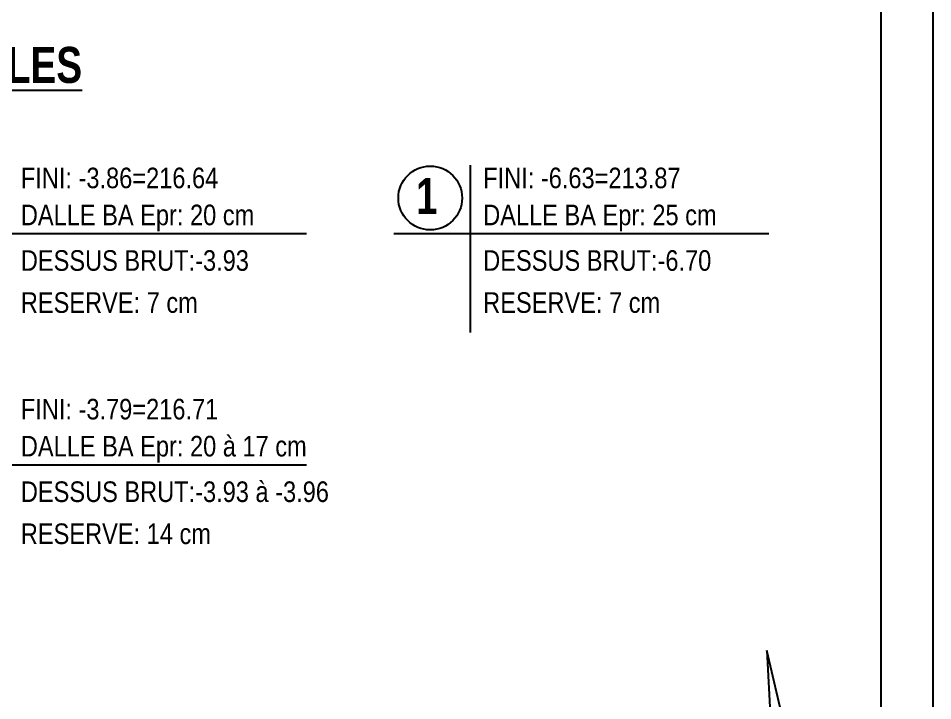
# Model space of a CAD drawing. Header units: millimetres. Extents: x 0 to 26138, y -32652 to 0.
# Drawn here: x 25250 to 26138, y -31039 to -30376 of the extents above; entities that cross this region are included whole.
import ezdxf
from ezdxf.enums import TextEntityAlignment as Align

# ---------------------------------------------------------------- set-up
doc = ezdxf.new("R2010")
doc.units = ezdxf.units.MM
doc.layers.add('01-Cad  2', color=1, linetype='Continuous')
doc.layers.add('01_texte', color=230, linetype='Continuous')
doc.styles.add('ARIAL NA', font='ARIALN.TTF')
doc.styles.add('impact', font='impact.ttf')

msp = doc.modelspace()

# ---------------------------------------------------------------- linework, layer by layer
at = {"layer": '01-Cad  2'}
for p, q in [((26138.02, -28452.24), (26138.02, -31167.24)), ((26088.02, -31167.24), (26088.02, -28502.24))]:
    msp.add_line(p, q, dxfattribs=at)
at = {"layer": '01_texte'}
for p, q in [((25688.81, -30518.45), (25688.81, -30681.1)), ((25165.65, -30584.84), (25529.97, -30584.84)), ((25614.64, -30584.84), (25978.96, -30584.84)), ((25165.65, -30809.44), (25529.97, -30809.44)), ((26001.36, -31094.37), (25977, -30990.08)), ((25977, -30990.08), (25980.65, -31057.19))]:
    msp.add_line(p, q, dxfattribs=at)
msp.add_circle((25650.08, -30550.43), 30.98, dxfattribs=at)

# ---------------------------------------------------------------- texts
at = {"layer": '01_texte', "style": 'impact'}
msp.add_text('%%UDALLES', height=35, dxfattribs=at).set_placement((25236.93, -30449.12), align=Align.BOTTOM_CENTER)
at = {"layer": '01_texte', "style": 'ARIAL NA'}
for s, p in [('FINI: -3.86=216.64', (25252.52, -30540.89)), ('FINI: -6.63=213.87', (25701.51, -30540.89)), ('DALLE BA Epr: 20 cm', (25252.52, -30576.85)), ('DALLE BA Epr: 25 cm', (25701.51, -30576.85)), ('DESSUS BRUT:-3.93', (25252.52, -30621.1)), ('DESSUS BRUT:-6.70', (25701.51, -30621.1)), ('RESERVE: 7 cm', (25252.52, -30661.94)), ('RESERVE: 7 cm', (25701.51, -30661.94)), ('FINI: -3.79=216.71', (25252.52, -30765.5)), ('DALLE BA Epr: 20 à 17 cm', (25252.52, -30801.46)), ('DESSUS BRUT:-3.93 à -3.96', (25252.52, -30845.7)), ('RESERVE: 14 cm', (25252.52, -30886.54))]:
    msp.add_text(s, height=20, dxfattribs=at).set_placement(p)
at = {"layer": '01_texte', "style": 'impact'}
msp.add_text('1', height=35, dxfattribs=at).set_placement((25646.74, -30548.55), align=Align.MIDDLE_CENTER)

doc.saveas('drawing.dxf')
